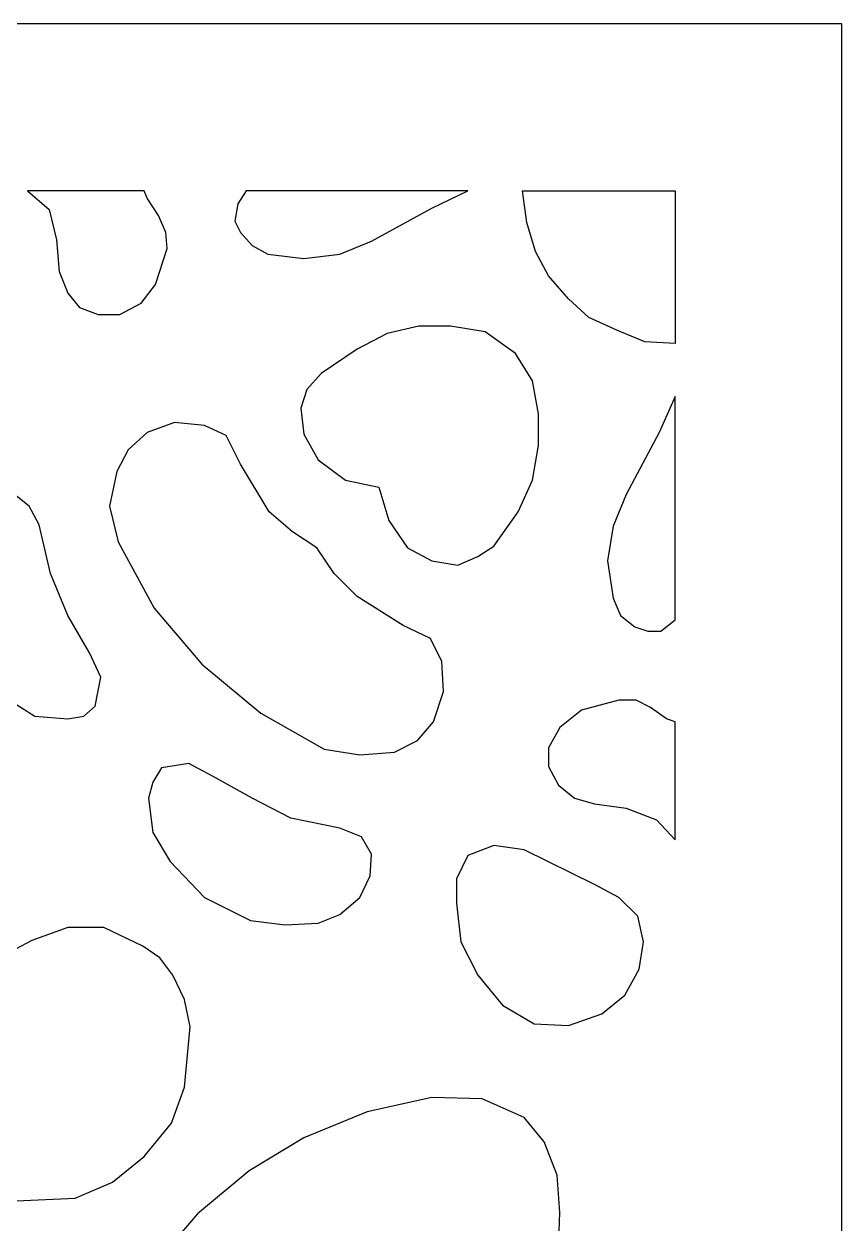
# Model space of a CAD drawing. Header units: centimetres. Extents: x 1.5 to 9.18, y -9 to -1.32.
# Drawn here: x 7.285 to 9.175, y -4.089 to -1.315 of the extents above; entities that cross this region are included whole.
import ezdxf

# ---------------------------------------------------------------- set-up
doc = ezdxf.new("R2010")
doc.units = ezdxf.units.CM
doc.header["$MEASUREMENT"] = 0
doc.layers.add('layer 1', color=7, linetype='Continuous')

msp = doc.modelspace()

# ---------------------------------------------------------------- linework, layer by layer
at = {"layer": 'layer 1', "color": 250, "lineweight": 30}
for points, knots in [([(9.17536, -1.31538), (9.17536, -1.31538), (9.17536, -9.00021), (9.17536, -9.00021), (9.17536, -9.00021), (9.17536, -9.00021), (1.50051, -9.00021), (1.50051, -9.00021), (1.50051, -9.00021), (1.50051, -9.00021), (1.50051, -1.31538), (1.50051, -1.31538), (1.50051, -1.31538), (1.50051, -1.31538), (9.17536, -1.31538), (9.17536, -1.31538)], [0, 0, 0, 0, 0.2, 0.2, 0.2, 0.2, 0.4, 0.4, 0.4, 0.4, 0.6, 0.6, 0.6, 0.6, 1, 1, 1, 1]), ([(7.56257, -1.70112), (7.56257, -1.70112), (7.56923, -1.71774), (7.56923, -1.71774), (7.56923, -1.71774), (7.56923, -1.71774), (7.59582, -1.75765), (7.59582, -1.75765), (7.59582, -1.75765), (7.59582, -1.75765), (7.61245, -1.79755), (7.61245, -1.79755), (7.61245, -1.79755), (7.61245, -1.79755), (7.61578, -1.83413), (7.61578, -1.83413), (7.61578, -1.83413), (7.61578, -1.83413), (7.58918, -1.91726), (7.58918, -1.91726), (7.58918, -1.91726), (7.58918, -1.91726), (7.55592, -1.96049), (7.55592, -1.96049), (7.55592, -1.96049), (7.55592, -1.96049), (7.50604, -1.98709), (7.50604, -1.98709), (7.50604, -1.98709), (7.50604, -1.98709), (7.45616, -1.98709), (7.45616, -1.98709), (7.45616, -1.98709), (7.45616, -1.98709), (7.41294, -1.97046), (7.41294, -1.97046), (7.41294, -1.97046), (7.41294, -1.97046), (7.38633, -1.93721), (7.38633, -1.93721), (7.38633, -1.93721), (7.38633, -1.93721), (7.36638, -1.88734), (7.36638, -1.88734), (7.36638, -1.88734), (7.36638, -1.88734), (7.35973, -1.81418), (7.35973, -1.81418), (7.35973, -1.81418), (7.35973, -1.81418), (7.3431, -1.74434), (7.3431, -1.74434), (7.3431, -1.74434), (7.3431, -1.74434), (7.29322, -1.70112), (7.29322, -1.70112), (7.29322, -1.70112), (7.29322, -1.70112), (7.56257, -1.70112), (7.56257, -1.70112)], [0, 0, 0, 0, 0.0625, 0.0625, 0.0625, 0.0625, 0.125, 0.125, 0.125, 0.125, 0.1875, 0.1875, 0.1875, 0.1875, 0.25, 0.25, 0.25, 0.25, 0.3125, 0.3125, 0.3125, 0.3125, 0.375, 0.375, 0.375, 0.375, 0.4375, 0.4375, 0.4375, 0.4375, 0.5, 0.5, 0.5, 0.5, 0.5625, 0.5625, 0.5625, 0.5625, 0.625, 0.625, 0.625, 0.625, 0.6875, 0.6875, 0.6875, 0.6875, 0.75, 0.75, 0.75, 0.75, 0.8125, 0.8125, 0.8125, 0.8125, 0.875, 0.875, 0.875, 0.875, 1, 1, 1, 1]), ([(8.31077, -1.70112), (8.31077, -1.70112), (8.22764, -1.74102), (8.22764, -1.74102), (8.22764, -1.74102), (8.22764, -1.74102), (8.08797, -1.8175), (8.08797, -1.8175), (8.08797, -1.8175), (8.08797, -1.8175), (8.01482, -1.84743), (8.01482, -1.84743), (8.01482, -1.84743), (8.01482, -1.84743), (7.93168, -1.85741), (7.93168, -1.85741), (7.93168, -1.85741), (7.93168, -1.85741), (7.84855, -1.84743), (7.84855, -1.84743), (7.84855, -1.84743), (7.84855, -1.84743), (7.81197, -1.82748), (7.81197, -1.82748), (7.81197, -1.82748), (7.81197, -1.82748), (7.78537, -1.79755), (7.78537, -1.79755), (7.78537, -1.79755), (7.78537, -1.79755), (7.77207, -1.77095), (7.77207, -1.77095), (7.77207, -1.77095), (7.77207, -1.77095), (7.77872, -1.73104), (7.77872, -1.73104), (7.77872, -1.73104), (7.77872, -1.73104), (7.79867, -1.70112), (7.79867, -1.70112), (7.79867, -1.70112), (7.79867, -1.70112), (8.31077, -1.70112), (8.31077, -1.70112)], [0, 0, 0, 0, 0.0833333, 0.0833333, 0.0833333, 0.0833333, 0.1666667, 0.1666667, 0.1666667, 0.1666667, 0.25, 0.25, 0.25, 0.25, 0.3333333, 0.3333333, 0.3333333, 0.3333333, 0.4166667, 0.4166667, 0.4166667, 0.4166667, 0.5, 0.5, 0.5, 0.5, 0.5833333, 0.5833333, 0.5833333, 0.5833333, 0.6666667, 0.6666667, 0.6666667, 0.6666667, 0.75, 0.75, 0.75, 0.75, 0.8333333, 0.8333333, 0.8333333, 0.8333333, 1, 1, 1, 1]), ([(8.43714, -1.70112), (8.43714, -1.70112), (8.44711, -1.77427), (8.44711, -1.77427), (8.44711, -1.77427), (8.44711, -1.77427), (8.46707, -1.84078), (8.46707, -1.84078), (8.46707, -1.84078), (8.46707, -1.84078), (8.49699, -1.89731), (8.49699, -1.89731), (8.49699, -1.89731), (8.49699, -1.89731), (8.54354, -1.95051), (8.54354, -1.95051), (8.54354, -1.95051), (8.54354, -1.95051), (8.5901, -1.99375), (8.5901, -1.99375), (8.5901, -1.99375), (8.5901, -1.99375), (8.65661, -2.02368), (8.65661, -2.02368), (8.65661, -2.02368), (8.65661, -2.02368), (8.71979, -2.05027), (8.71979, -2.05027), (8.71979, -2.05027), (8.71979, -2.05027), (8.78962, -2.0536), (8.78962, -2.0536), (8.78962, -2.0536), (8.78962, -2.0536), (8.78962, -1.70112), (8.78962, -1.70112), (8.78962, -1.70112), (8.78962, -1.70112), (8.43714, -1.70112), (8.43714, -1.70112)], [0, 0, 0, 0, 0.0909091, 0.0909091, 0.0909091, 0.0909091, 0.1818182, 0.1818182, 0.1818182, 0.1818182, 0.2727273, 0.2727273, 0.2727273, 0.2727273, 0.3636364, 0.3636364, 0.3636364, 0.3636364, 0.4545455, 0.4545455, 0.4545455, 0.4545455, 0.5454545, 0.5454545, 0.5454545, 0.5454545, 0.6363636, 0.6363636, 0.6363636, 0.6363636, 0.7272727, 0.7272727, 0.7272727, 0.7272727, 0.8181818, 0.8181818, 0.8181818, 0.8181818, 1, 1, 1, 1]), ([(8.35068, -2.027), (8.35068, -2.027), (8.42051, -2.07688), (8.42051, -2.07688), (8.42051, -2.07688), (8.42051, -2.07688), (8.46041, -2.14006), (8.46041, -2.14006), (8.46041, -2.14006), (8.46041, -2.14006), (8.47371, -2.21654), (8.47371, -2.21654), (8.47371, -2.21654), (8.47371, -2.21654), (8.47371, -2.2897), (8.47371, -2.2897), (8.47371, -2.2897), (8.47371, -2.2897), (8.46041, -2.36951), (8.46041, -2.36951), (8.46041, -2.36951), (8.46041, -2.36951), (8.42716, -2.44266), (8.42716, -2.44266), (8.42716, -2.44266), (8.42716, -2.44266), (8.37063, -2.52247), (8.37063, -2.52247), (8.37063, -2.52247), (8.37063, -2.52247), (8.33405, -2.54575), (8.33405, -2.54575), (8.33405, -2.54575), (8.33405, -2.54575), (8.28749, -2.5657), (8.28749, -2.5657), (8.28749, -2.5657), (8.28749, -2.5657), (8.22764, -2.55573), (8.22764, -2.55573), (8.22764, -2.55573), (8.22764, -2.55573), (8.17111, -2.5258), (8.17111, -2.5258), (8.17111, -2.5258), (8.17111, -2.5258), (8.12788, -2.46261), (8.12788, -2.46261), (8.12788, -2.46261), (8.12788, -2.46261), (8.1046, -2.38613), (8.1046, -2.38613), (8.1046, -2.38613), (8.1046, -2.38613), (8.02812, -2.36951), (8.02812, -2.36951), (8.02812, -2.36951), (8.02812, -2.36951), (7.96494, -2.32295), (7.96494, -2.32295), (7.96494, -2.32295), (7.96494, -2.32295), (7.93168, -2.2631), (7.93168, -2.2631), (7.93168, -2.2631), (7.93168, -2.2631), (7.92504, -2.20324), (7.92504, -2.20324), (7.92504, -2.20324), (7.92504, -2.20324), (7.93834, -2.16001), (7.93834, -2.16001), (7.93834, -2.16001), (7.93834, -2.16001), (7.97159, -2.12343), (7.97159, -2.12343), (7.97159, -2.12343), (7.97159, -2.12343), (8.05472, -2.0669), (8.05472, -2.0669), (8.05472, -2.0669), (8.05472, -2.0669), (8.12455, -2.03032), (8.12455, -2.03032), (8.12455, -2.03032), (8.12455, -2.03032), (8.19771, -2.0137), (8.19771, -2.0137), (8.19771, -2.0137), (8.19771, -2.0137), (8.27087, -2.0137), (8.27087, -2.0137), (8.27087, -2.0137), (8.27087, -2.0137), (8.35068, -2.027), (8.35068, -2.027)], [0, 0, 0, 0, 0.04, 0.04, 0.04, 0.04, 0.08, 0.08, 0.08, 0.08, 0.12, 0.12, 0.12, 0.12, 0.16, 0.16, 0.16, 0.16, 0.2, 0.2, 0.2, 0.2, 0.24, 0.24, 0.24, 0.24, 0.28, 0.28, 0.28, 0.28, 0.32, 0.32, 0.32, 0.32, 0.36, 0.36, 0.36, 0.36, 0.4, 0.4, 0.4, 0.4, 0.44, 0.44, 0.44, 0.44, 0.48, 0.48, 0.48, 0.48, 0.52, 0.52, 0.52, 0.52, 0.56, 0.56, 0.56, 0.56, 0.6, 0.6, 0.6, 0.6, 0.64, 0.64, 0.64, 0.64, 0.68, 0.68, 0.68, 0.68, 0.72, 0.72, 0.72, 0.72, 0.76, 0.76, 0.76, 0.76, 0.8, 0.8, 0.8, 0.8, 0.84, 0.84, 0.84, 0.84, 0.88, 0.88, 0.88, 0.88, 0.92, 0.92, 0.92, 0.92, 1, 1, 1, 1]), ([(8.78962, -2.69206), (8.78962, -2.69206), (8.75636, -2.71866), (8.75636, -2.71866), (8.75636, -2.71866), (8.75636, -2.71866), (8.72644, -2.71866), (8.72644, -2.71866), (8.72644, -2.71866), (8.72644, -2.71866), (8.69651, -2.70869), (8.69651, -2.70869), (8.69651, -2.70869), (8.69651, -2.70869), (8.66326, -2.68209), (8.66326, -2.68209), (8.66326, -2.68209), (8.66326, -2.68209), (8.64663, -2.64218), (8.64663, -2.64218), (8.64663, -2.64218), (8.64663, -2.64218), (8.63333, -2.55573), (8.63333, -2.55573), (8.63333, -2.55573), (8.63333, -2.55573), (8.64663, -2.47592), (8.64663, -2.47592), (8.64663, -2.47592), (8.64663, -2.47592), (8.67656, -2.40276), (8.67656, -2.40276), (8.67656, -2.40276), (8.67656, -2.40276), (8.75304, -2.25977), (8.75304, -2.25977), (8.75304, -2.25977), (8.75304, -2.25977), (8.78962, -2.17664), (8.78962, -2.17664), (8.78962, -2.17664), (8.78962, -2.17664), (8.78962, -2.69206), (8.78962, -2.69206)], [0, 0, 0, 0, 0.0833333, 0.0833333, 0.0833333, 0.0833333, 0.1666667, 0.1666667, 0.1666667, 0.1666667, 0.25, 0.25, 0.25, 0.25, 0.3333333, 0.3333333, 0.3333333, 0.3333333, 0.4166667, 0.4166667, 0.4166667, 0.4166667, 0.5, 0.5, 0.5, 0.5, 0.5833333, 0.5833333, 0.5833333, 0.5833333, 0.6666667, 0.6666667, 0.6666667, 0.6666667, 0.75, 0.75, 0.75, 0.75, 0.8333333, 0.8333333, 0.8333333, 0.8333333, 1, 1, 1, 1]), ([(7.96161, -2.5258), (7.96161, -2.5258), (8.00152, -2.58565), (8.00152, -2.58565), (8.00152, -2.58565), (8.00152, -2.58565), (8.05472, -2.63886), (8.05472, -2.63886), (8.05472, -2.63886), (8.05472, -2.63886), (8.16114, -2.70537), (8.16114, -2.70537), (8.16114, -2.70537), (8.16114, -2.70537), (8.22431, -2.73529), (8.22431, -2.73529), (8.22431, -2.73529), (8.22431, -2.73529), (8.25092, -2.78849), (8.25092, -2.78849), (8.25092, -2.78849), (8.25092, -2.78849), (8.25424, -2.85833), (8.25424, -2.85833), (8.25424, -2.85833), (8.25424, -2.85833), (8.23097, -2.92816), (8.23097, -2.92816), (8.23097, -2.92816), (8.23097, -2.92816), (8.19439, -2.97139), (8.19439, -2.97139), (8.19439, -2.97139), (8.19439, -2.97139), (8.14118, -2.99799), (8.14118, -2.99799), (8.14118, -2.99799), (8.14118, -2.99799), (8.06137, -3.00464), (8.06137, -3.00464), (8.06137, -3.00464), (8.06137, -3.00464), (7.97824, -2.99134), (7.97824, -2.99134), (7.97824, -2.99134), (7.97824, -2.99134), (7.83192, -2.90821), (7.83192, -2.90821), (7.83192, -2.90821), (7.83192, -2.90821), (7.69559, -2.79515), (7.69559, -2.79515), (7.69559, -2.79515), (7.69559, -2.79515), (7.58585, -2.66546), (7.58585, -2.66546), (7.58585, -2.66546), (7.58585, -2.66546), (7.50272, -2.51249), (7.50272, -2.51249), (7.50272, -2.51249), (7.50272, -2.51249), (7.48277, -2.42936), (7.48277, -2.42936), (7.48277, -2.42936), (7.48277, -2.42936), (7.49939, -2.34956), (7.49939, -2.34956), (7.49939, -2.34956), (7.49939, -2.34956), (7.52599, -2.29968), (7.52599, -2.29968), (7.52599, -2.29968), (7.52599, -2.29968), (7.56923, -2.25977), (7.56923, -2.25977), (7.56923, -2.25977), (7.56923, -2.25977), (7.63241, -2.23649), (7.63241, -2.23649), (7.63241, -2.23649), (7.63241, -2.23649), (7.70224, -2.24314), (7.70224, -2.24314), (7.70224, -2.24314), (7.70224, -2.24314), (7.75212, -2.26642), (7.75212, -2.26642), (7.75212, -2.26642), (7.75212, -2.26642), (7.78537, -2.33293), (7.78537, -2.33293), (7.78537, -2.33293), (7.78537, -2.33293), (7.85187, -2.44266), (7.85187, -2.44266), (7.85187, -2.44266), (7.85187, -2.44266), (7.90509, -2.48922), (7.90509, -2.48922), (7.90509, -2.48922), (7.90509, -2.48922), (7.96161, -2.5258), (7.96161, -2.5258)], [0, 0, 0, 0, 0.037037, 0.037037, 0.037037, 0.037037, 0.0740741, 0.0740741, 0.0740741, 0.0740741, 0.1111111, 0.1111111, 0.1111111, 0.1111111, 0.1481481, 0.1481481, 0.1481481, 0.1481481, 0.1851852, 0.1851852, 0.1851852, 0.1851852, 0.2222222, 0.2222222, 0.2222222, 0.2222222, 0.2592593, 0.2592593, 0.2592593, 0.2592593, 0.2962963, 0.2962963, 0.2962963, 0.2962963, 0.3333333, 0.3333333, 0.3333333, 0.3333333, 0.3703704, 0.3703704, 0.3703704, 0.3703704, 0.4074074, 0.4074074, 0.4074074, 0.4074074, 0.4444444, 0.4444444, 0.4444444, 0.4444444, 0.4814815, 0.4814815, 0.4814815, 0.4814815, 0.5185185, 0.5185185, 0.5185185, 0.5185185, 0.5555556, 0.5555556, 0.5555556, 0.5555556, 0.5925926, 0.5925926, 0.5925926, 0.5925926, 0.6296296, 0.6296296, 0.6296296, 0.6296296, 0.6666667, 0.6666667, 0.6666667, 0.6666667, 0.7037037, 0.7037037, 0.7037037, 0.7037037, 0.7407407, 0.7407407, 0.7407407, 0.7407407, 0.7777778, 0.7777778, 0.7777778, 0.7777778, 0.8148148, 0.8148148, 0.8148148, 0.8148148, 0.8518519, 0.8518519, 0.8518519, 0.8518519, 0.8888889, 0.8888889, 0.8888889, 0.8888889, 0.9259259, 0.9259259, 0.9259259, 0.9259259, 1, 1, 1, 1]), ([(7.2633, -2.40276), (7.2633, -2.40276), (7.29655, -2.42936), (7.29655, -2.42936), (7.29655, -2.42936), (7.29655, -2.42936), (7.31982, -2.47259), (7.31982, -2.47259), (7.31982, -2.47259), (7.31982, -2.47259), (7.34643, -2.58565), (7.34643, -2.58565), (7.34643, -2.58565), (7.34643, -2.58565), (7.38633, -2.68209), (7.38633, -2.68209), (7.38633, -2.68209), (7.38633, -2.68209), (7.43621, -2.76854), (7.43621, -2.76854), (7.43621, -2.76854), (7.43621, -2.76854), (7.46282, -2.82508), (7.46282, -2.82508), (7.46282, -2.82508), (7.46282, -2.82508), (7.44951, -2.89158), (7.44951, -2.89158), (7.44951, -2.89158), (7.44951, -2.89158), (7.42291, -2.91486), (7.42291, -2.91486), (7.42291, -2.91486), (7.42291, -2.91486), (7.38633, -2.92151), (7.38633, -2.92151), (7.38633, -2.92151), (7.38633, -2.92151), (7.30985, -2.91486), (7.30985, -2.91486), (7.30985, -2.91486), (7.30985, -2.91486), (7.24667, -2.87495), (7.24667, -2.87495), (7.24667, -2.87495), (7.24667, -2.87495), (7.15689, -2.78849), (7.15689, -2.78849), (7.15689, -2.78849), (7.15689, -2.78849), (7.10701, -2.68209), (7.10701, -2.68209), (7.10701, -2.68209), (7.10701, -2.68209), (7.08705, -2.60893), (7.08705, -2.60893), (7.08705, -2.60893), (7.08705, -2.60893), (7.09703, -2.5258), (7.09703, -2.5258), (7.09703, -2.5258), (7.09703, -2.5258), (7.12031, -2.47259), (7.12031, -2.47259), (7.12031, -2.47259), (7.12031, -2.47259), (7.15689, -2.43269), (7.15689, -2.43269), (7.15689, -2.43269), (7.15689, -2.43269), (7.20677, -2.40609), (7.20677, -2.40609), (7.20677, -2.40609), (7.20677, -2.40609), (7.2633, -2.40276), (7.2633, -2.40276)], [0, 0, 0, 0, 0.05, 0.05, 0.05, 0.05, 0.1, 0.1, 0.1, 0.1, 0.15, 0.15, 0.15, 0.15, 0.2, 0.2, 0.2, 0.2, 0.25, 0.25, 0.25, 0.25, 0.3, 0.3, 0.3, 0.3, 0.35, 0.35, 0.35, 0.35, 0.4, 0.4, 0.4, 0.4, 0.45, 0.45, 0.45, 0.45, 0.5, 0.5, 0.5, 0.5, 0.55, 0.55, 0.55, 0.55, 0.6, 0.6, 0.6, 0.6, 0.65, 0.65, 0.65, 0.65, 0.7, 0.7, 0.7, 0.7, 0.75, 0.75, 0.75, 0.75, 0.8, 0.8, 0.8, 0.8, 0.85, 0.85, 0.85, 0.85, 0.9, 0.9, 0.9, 0.9, 1, 1, 1, 1]), ([(8.78962, -3.20084), (8.78962, -3.20084), (8.74639, -3.15428), (8.74639, -3.15428), (8.74639, -3.15428), (8.74639, -3.15428), (8.67656, -3.12768), (8.67656, -3.12768), (8.67656, -3.12768), (8.67656, -3.12768), (8.6034, -3.11771), (8.6034, -3.11771), (8.6034, -3.11771), (8.6034, -3.11771), (8.55685, -3.1044), (8.55685, -3.1044), (8.55685, -3.1044), (8.55685, -3.1044), (8.52027, -3.07447), (8.52027, -3.07447), (8.52027, -3.07447), (8.52027, -3.07447), (8.49699, -3.03125), (8.49699, -3.03125), (8.49699, -3.03125), (8.49699, -3.03125), (8.49699, -2.98802), (8.49699, -2.98802), (8.49699, -2.98802), (8.49699, -2.98802), (8.52359, -2.94146), (8.52359, -2.94146), (8.52359, -2.94146), (8.52359, -2.94146), (8.57347, -2.90156), (8.57347, -2.90156), (8.57347, -2.90156), (8.57347, -2.90156), (8.65993, -2.87828), (8.65993, -2.87828), (8.65993, -2.87828), (8.65993, -2.87828), (8.69983, -2.87828), (8.69983, -2.87828), (8.69983, -2.87828), (8.69983, -2.87828), (8.73309, -2.89491), (8.73309, -2.89491), (8.73309, -2.89491), (8.73309, -2.89491), (8.76967, -2.92151), (8.76967, -2.92151), (8.76967, -2.92151), (8.76967, -2.92151), (8.78962, -2.92816), (8.78962, -2.92816), (8.78962, -2.92816), (8.78962, -2.92816), (8.78962, -3.20084), (8.78962, -3.20084)], [0, 0, 0, 0, 0.0625, 0.0625, 0.0625, 0.0625, 0.125, 0.125, 0.125, 0.125, 0.1875, 0.1875, 0.1875, 0.1875, 0.25, 0.25, 0.25, 0.25, 0.3125, 0.3125, 0.3125, 0.3125, 0.375, 0.375, 0.375, 0.375, 0.4375, 0.4375, 0.4375, 0.4375, 0.5, 0.5, 0.5, 0.5, 0.5625, 0.5625, 0.5625, 0.5625, 0.625, 0.625, 0.625, 0.625, 0.6875, 0.6875, 0.6875, 0.6875, 0.75, 0.75, 0.75, 0.75, 0.8125, 0.8125, 0.8125, 0.8125, 0.875, 0.875, 0.875, 0.875, 1, 1, 1, 1]), ([(8.08797, -3.23409), (8.08797, -3.23409), (8.08465, -3.28397), (8.08465, -3.28397), (8.08465, -3.28397), (8.08465, -3.28397), (8.06137, -3.33385), (8.06137, -3.33385), (8.06137, -3.33385), (8.06137, -3.33385), (8.01482, -3.37376), (8.01482, -3.37376), (8.01482, -3.37376), (8.01482, -3.37376), (7.96494, -3.39371), (7.96494, -3.39371), (7.96494, -3.39371), (7.96494, -3.39371), (7.88846, -3.39703), (7.88846, -3.39703), (7.88846, -3.39703), (7.88846, -3.39703), (7.80865, -3.38705), (7.80865, -3.38705), (7.80865, -3.38705), (7.80865, -3.38705), (7.70224, -3.33385), (7.70224, -3.33385), (7.70224, -3.33385), (7.70224, -3.33385), (7.62243, -3.25071), (7.62243, -3.25071), (7.62243, -3.25071), (7.62243, -3.25071), (7.58253, -3.18421), (7.58253, -3.18421), (7.58253, -3.18421), (7.58253, -3.18421), (7.57255, -3.1044), (7.57255, -3.1044), (7.57255, -3.1044), (7.57255, -3.1044), (7.58253, -3.06783), (7.58253, -3.06783), (7.58253, -3.06783), (7.58253, -3.06783), (7.60248, -3.03457), (7.60248, -3.03457), (7.60248, -3.03457), (7.60248, -3.03457), (7.66566, -3.02459), (7.66566, -3.02459), (7.66566, -3.02459), (7.66566, -3.02459), (7.72219, -3.05452), (7.72219, -3.05452), (7.72219, -3.05452), (7.72219, -3.05452), (7.81197, -3.1044), (7.81197, -3.1044), (7.81197, -3.1044), (7.81197, -3.1044), (7.90175, -3.15096), (7.90175, -3.15096), (7.90175, -3.15096), (7.90175, -3.15096), (8.01482, -3.17423), (8.01482, -3.17423), (8.01482, -3.17423), (8.01482, -3.17423), (8.0647, -3.19419), (8.0647, -3.19419), (8.0647, -3.19419), (8.0647, -3.19419), (8.08797, -3.23409), (8.08797, -3.23409)], [0, 0, 0, 0, 0.05, 0.05, 0.05, 0.05, 0.1, 0.1, 0.1, 0.1, 0.15, 0.15, 0.15, 0.15, 0.2, 0.2, 0.2, 0.2, 0.25, 0.25, 0.25, 0.25, 0.3, 0.3, 0.3, 0.3, 0.35, 0.35, 0.35, 0.35, 0.4, 0.4, 0.4, 0.4, 0.45, 0.45, 0.45, 0.45, 0.5, 0.5, 0.5, 0.5, 0.55, 0.55, 0.55, 0.55, 0.6, 0.6, 0.6, 0.6, 0.65, 0.65, 0.65, 0.65, 0.7, 0.7, 0.7, 0.7, 0.75, 0.75, 0.75, 0.75, 0.8, 0.8, 0.8, 0.8, 0.85, 0.85, 0.85, 0.85, 0.9, 0.9, 0.9, 0.9, 1, 1, 1, 1]), ([(8.31077, -3.23742), (8.31077, -3.23742), (8.37063, -3.21414), (8.37063, -3.21414), (8.37063, -3.21414), (8.37063, -3.21414), (8.44046, -3.22412), (8.44046, -3.22412), (8.44046, -3.22412), (8.44046, -3.22412), (8.6034, -3.30393), (8.6034, -3.30393), (8.6034, -3.30393), (8.6034, -3.30393), (8.65993, -3.33385), (8.65993, -3.33385), (8.65993, -3.33385), (8.65993, -3.33385), (8.70316, -3.37708), (8.70316, -3.37708), (8.70316, -3.37708), (8.70316, -3.37708), (8.71646, -3.43693), (8.71646, -3.43693), (8.71646, -3.43693), (8.71646, -3.43693), (8.70649, -3.50012), (8.70649, -3.50012), (8.70649, -3.50012), (8.70649, -3.50012), (8.67323, -3.55997), (8.67323, -3.55997), (8.67323, -3.55997), (8.67323, -3.55997), (8.62002, -3.6032), (8.62002, -3.6032), (8.62002, -3.6032), (8.62002, -3.6032), (8.54354, -3.62981), (8.54354, -3.62981), (8.54354, -3.62981), (8.54354, -3.62981), (8.46374, -3.62648), (8.46374, -3.62648), (8.46374, -3.62648), (8.46374, -3.62648), (8.39058, -3.58325), (8.39058, -3.58325), (8.39058, -3.58325), (8.39058, -3.58325), (8.33405, -3.51342), (8.33405, -3.51342), (8.33405, -3.51342), (8.33405, -3.51342), (8.29414, -3.43693), (8.29414, -3.43693), (8.29414, -3.43693), (8.29414, -3.43693), (8.28417, -3.34715), (8.28417, -3.34715), (8.28417, -3.34715), (8.28417, -3.34715), (8.28417, -3.29062), (8.28417, -3.29062), (8.28417, -3.29062), (8.28417, -3.29062), (8.31077, -3.23742), (8.31077, -3.23742)], [0, 0, 0, 0, 0.0555556, 0.0555556, 0.0555556, 0.0555556, 0.1111111, 0.1111111, 0.1111111, 0.1111111, 0.1666667, 0.1666667, 0.1666667, 0.1666667, 0.2222222, 0.2222222, 0.2222222, 0.2222222, 0.2777778, 0.2777778, 0.2777778, 0.2777778, 0.3333333, 0.3333333, 0.3333333, 0.3333333, 0.3888889, 0.3888889, 0.3888889, 0.3888889, 0.4444444, 0.4444444, 0.4444444, 0.4444444, 0.5, 0.5, 0.5, 0.5, 0.5555556, 0.5555556, 0.5555556, 0.5555556, 0.6111111, 0.6111111, 0.6111111, 0.6111111, 0.6666667, 0.6666667, 0.6666667, 0.6666667, 0.7222222, 0.7222222, 0.7222222, 0.7222222, 0.7777778, 0.7777778, 0.7777778, 0.7777778, 0.8333333, 0.8333333, 0.8333333, 0.8333333, 0.8888889, 0.8888889, 0.8888889, 0.8888889, 1, 1, 1, 1]), ([(7.40296, -4.02884), (7.40296, -4.02884), (7.26662, -4.0355), (7.26662, -4.0355), (7.26662, -4.0355), (7.26662, -4.0355), (7.20011, -4.02219), (7.20011, -4.02219), (7.20011, -4.02219), (7.20011, -4.02219), (7.14026, -3.99559), (7.14026, -3.99559), (7.14026, -3.99559), (7.14026, -3.99559), (7.10701, -3.96234), (7.10701, -3.96234), (7.10701, -3.96234), (7.10701, -3.96234), (7.07375, -3.92243), (7.07375, -3.92243), (7.07375, -3.92243), (7.07375, -3.92243), (7.0405, -3.83598), (7.0405, -3.83598), (7.0405, -3.83598), (7.0405, -3.83598), (7.0405, -3.75284), (7.0405, -3.75284), (7.0405, -3.75284), (7.0405, -3.75284), (7.06045, -3.66971), (7.06045, -3.66971), (7.06045, -3.66971), (7.06045, -3.66971), (7.10701, -3.5899), (7.10701, -3.5899), (7.10701, -3.5899), (7.10701, -3.5899), (7.15356, -3.52007), (7.15356, -3.52007), (7.15356, -3.52007), (7.15356, -3.52007), (7.22672, -3.47352), (7.22672, -3.47352), (7.22672, -3.47352), (7.22672, -3.47352), (7.3032, -3.43361), (7.3032, -3.43361), (7.3032, -3.43361), (7.3032, -3.43361), (7.38633, -3.40368), (7.38633, -3.40368), (7.38633, -3.40368), (7.38633, -3.40368), (7.46946, -3.40368), (7.46946, -3.40368), (7.46946, -3.40368), (7.46946, -3.40368), (7.55925, -3.44691), (7.55925, -3.44691), (7.55925, -3.44691), (7.55925, -3.44691), (7.59915, -3.47352), (7.59915, -3.47352), (7.59915, -3.47352), (7.59915, -3.47352), (7.62908, -3.51342), (7.62908, -3.51342), (7.62908, -3.51342), (7.62908, -3.51342), (7.65568, -3.56995), (7.65568, -3.56995), (7.65568, -3.56995), (7.65568, -3.56995), (7.66899, -3.63313), (7.66899, -3.63313), (7.66899, -3.63313), (7.66899, -3.63313), (7.65568, -3.77279), (7.65568, -3.77279), (7.65568, -3.77279), (7.65568, -3.77279), (7.62575, -3.85593), (7.62575, -3.85593), (7.62575, -3.85593), (7.62575, -3.85593), (7.56257, -3.93241), (7.56257, -3.93241), (7.56257, -3.93241), (7.56257, -3.93241), (7.48942, -3.99227), (7.48942, -3.99227), (7.48942, -3.99227), (7.48942, -3.99227), (7.40296, -4.02884), (7.40296, -4.02884)], [0, 0, 0, 0, 0.04, 0.04, 0.04, 0.04, 0.08, 0.08, 0.08, 0.08, 0.12, 0.12, 0.12, 0.12, 0.16, 0.16, 0.16, 0.16, 0.2, 0.2, 0.2, 0.2, 0.24, 0.24, 0.24, 0.24, 0.28, 0.28, 0.28, 0.28, 0.32, 0.32, 0.32, 0.32, 0.36, 0.36, 0.36, 0.36, 0.4, 0.4, 0.4, 0.4, 0.44, 0.44, 0.44, 0.44, 0.48, 0.48, 0.48, 0.48, 0.52, 0.52, 0.52, 0.52, 0.56, 0.56, 0.56, 0.56, 0.6, 0.6, 0.6, 0.6, 0.64, 0.64, 0.64, 0.64, 0.68, 0.68, 0.68, 0.68, 0.72, 0.72, 0.72, 0.72, 0.76, 0.76, 0.76, 0.76, 0.8, 0.8, 0.8, 0.8, 0.84, 0.84, 0.84, 0.84, 0.88, 0.88, 0.88, 0.88, 0.92, 0.92, 0.92, 0.92, 1, 1, 1, 1]), ([(8.15448, -4.51767), (8.15448, -4.51767), (8.13121, -4.61743), (8.13121, -4.61743), (8.13121, -4.61743), (8.13121, -4.61743), (8.08797, -4.70389), (8.08797, -4.70389), (8.08797, -4.70389), (8.08797, -4.70389), (8.02812, -4.77039), (8.02812, -4.77039), (8.02812, -4.77039), (8.02812, -4.77039), (7.95829, -4.82692), (7.95829, -4.82692), (7.95829, -4.82692), (7.95829, -4.82692), (7.87516, -4.86682), (7.87516, -4.86682), (7.87516, -4.86682), (7.87516, -4.86682), (7.78204, -4.88677), (7.78204, -4.88677), (7.78204, -4.88677), (7.78204, -4.88677), (7.69559, -4.89675), (7.69559, -4.89675), (7.69559, -4.89675), (7.69559, -4.89675), (7.61245, -4.88345), (7.61245, -4.88345), (7.61245, -4.88345), (7.61245, -4.88345), (7.5393, -4.85685), (7.5393, -4.85685), (7.5393, -4.85685), (7.5393, -4.85685), (7.47279, -4.80365), (7.47279, -4.80365), (7.47279, -4.80365), (7.47279, -4.80365), (7.43289, -4.70721), (7.43289, -4.70721), (7.43289, -4.70721), (7.43289, -4.70721), (7.42291, -4.6008), (7.42291, -4.6008), (7.42291, -4.6008), (7.42291, -4.6008), (7.45616, -4.44784), (7.45616, -4.44784), (7.45616, -4.44784), (7.45616, -4.44784), (7.5127, -4.3115), (7.5127, -4.3115), (7.5127, -4.3115), (7.5127, -4.3115), (7.58918, -4.17848), (7.58918, -4.17848), (7.58918, -4.17848), (7.58918, -4.17848), (7.68561, -4.06542), (7.68561, -4.06542), (7.68561, -4.06542), (7.68561, -4.06542), (7.80532, -3.96566), (7.80532, -3.96566), (7.80532, -3.96566), (7.80532, -3.96566), (7.93168, -3.88918), (7.93168, -3.88918), (7.93168, -3.88918), (7.93168, -3.88918), (8.078, -3.82932), (8.078, -3.82932), (8.078, -3.82932), (8.078, -3.82932), (8.22764, -3.79607), (8.22764, -3.79607), (8.22764, -3.79607), (8.22764, -3.79607), (8.34402, -3.7994), (8.34402, -3.7994), (8.34402, -3.7994), (8.34402, -3.7994), (8.44046, -3.84262), (8.44046, -3.84262), (8.44046, -3.84262), (8.44046, -3.84262), (8.48702, -3.89916), (8.48702, -3.89916), (8.48702, -3.89916), (8.48702, -3.89916), (8.51694, -3.97564), (8.51694, -3.97564), (8.51694, -3.97564), (8.51694, -3.97564), (8.52359, -4.0621), (8.52359, -4.0621), (8.52359, -4.0621), (8.52359, -4.0621), (8.52027, -4.14855), (8.52027, -4.14855), (8.52027, -4.14855), (8.52027, -4.14855), (8.49699, -4.23834), (8.49699, -4.23834), (8.49699, -4.23834), (8.49699, -4.23834), (8.46041, -4.32479), (8.46041, -4.32479), (8.46041, -4.32479), (8.46041, -4.32479), (8.40721, -4.39463), (8.40721, -4.39463), (8.40721, -4.39463), (8.40721, -4.39463), (8.33738, -4.45116), (8.33738, -4.45116), (8.33738, -4.45116), (8.33738, -4.45116), (8.24426, -4.49439), (8.24426, -4.49439), (8.24426, -4.49439), (8.24426, -4.49439), (8.15448, -4.51767), (8.15448, -4.51767)], [0, 0, 0, 0, 0.030303, 0.030303, 0.030303, 0.030303, 0.0606061, 0.0606061, 0.0606061, 0.0606061, 0.0909091, 0.0909091, 0.0909091, 0.0909091, 0.1212121, 0.1212121, 0.1212121, 0.1212121, 0.1515152, 0.1515152, 0.1515152, 0.1515152, 0.1818182, 0.1818182, 0.1818182, 0.1818182, 0.2121212, 0.2121212, 0.2121212, 0.2121212, 0.2424242, 0.2424242, 0.2424242, 0.2424242, 0.2727273, 0.2727273, 0.2727273, 0.2727273, 0.3030303, 0.3030303, 0.3030303, 0.3030303, 0.3333333, 0.3333333, 0.3333333, 0.3333333, 0.3636364, 0.3636364, 0.3636364, 0.3636364, 0.3939394, 0.3939394, 0.3939394, 0.3939394, 0.4242424, 0.4242424, 0.4242424, 0.4242424, 0.4545455, 0.4545455, 0.4545455, 0.4545455, 0.4848485, 0.4848485, 0.4848485, 0.4848485, 0.5151515, 0.5151515, 0.5151515, 0.5151515, 0.5454545, 0.5454545, 0.5454545, 0.5454545, 0.5757576, 0.5757576, 0.5757576, 0.5757576, 0.6060606, 0.6060606, 0.6060606, 0.6060606, 0.6363636, 0.6363636, 0.6363636, 0.6363636, 0.6666667, 0.6666667, 0.6666667, 0.6666667, 0.6969697, 0.6969697, 0.6969697, 0.6969697, 0.7272727, 0.7272727, 0.7272727, 0.7272727, 0.7575758, 0.7575758, 0.7575758, 0.7575758, 0.7878788, 0.7878788, 0.7878788, 0.7878788, 0.8181818, 0.8181818, 0.8181818, 0.8181818, 0.8484848, 0.8484848, 0.8484848, 0.8484848, 0.8787879, 0.8787879, 0.8787879, 0.8787879, 0.9090909, 0.9090909, 0.9090909, 0.9090909, 0.9393939, 0.9393939, 0.9393939, 0.9393939, 1, 1, 1, 1])]:
    msp.add_open_spline(points, degree=3, knots=knots, dxfattribs=at)

doc.saveas('drawing.dxf')
